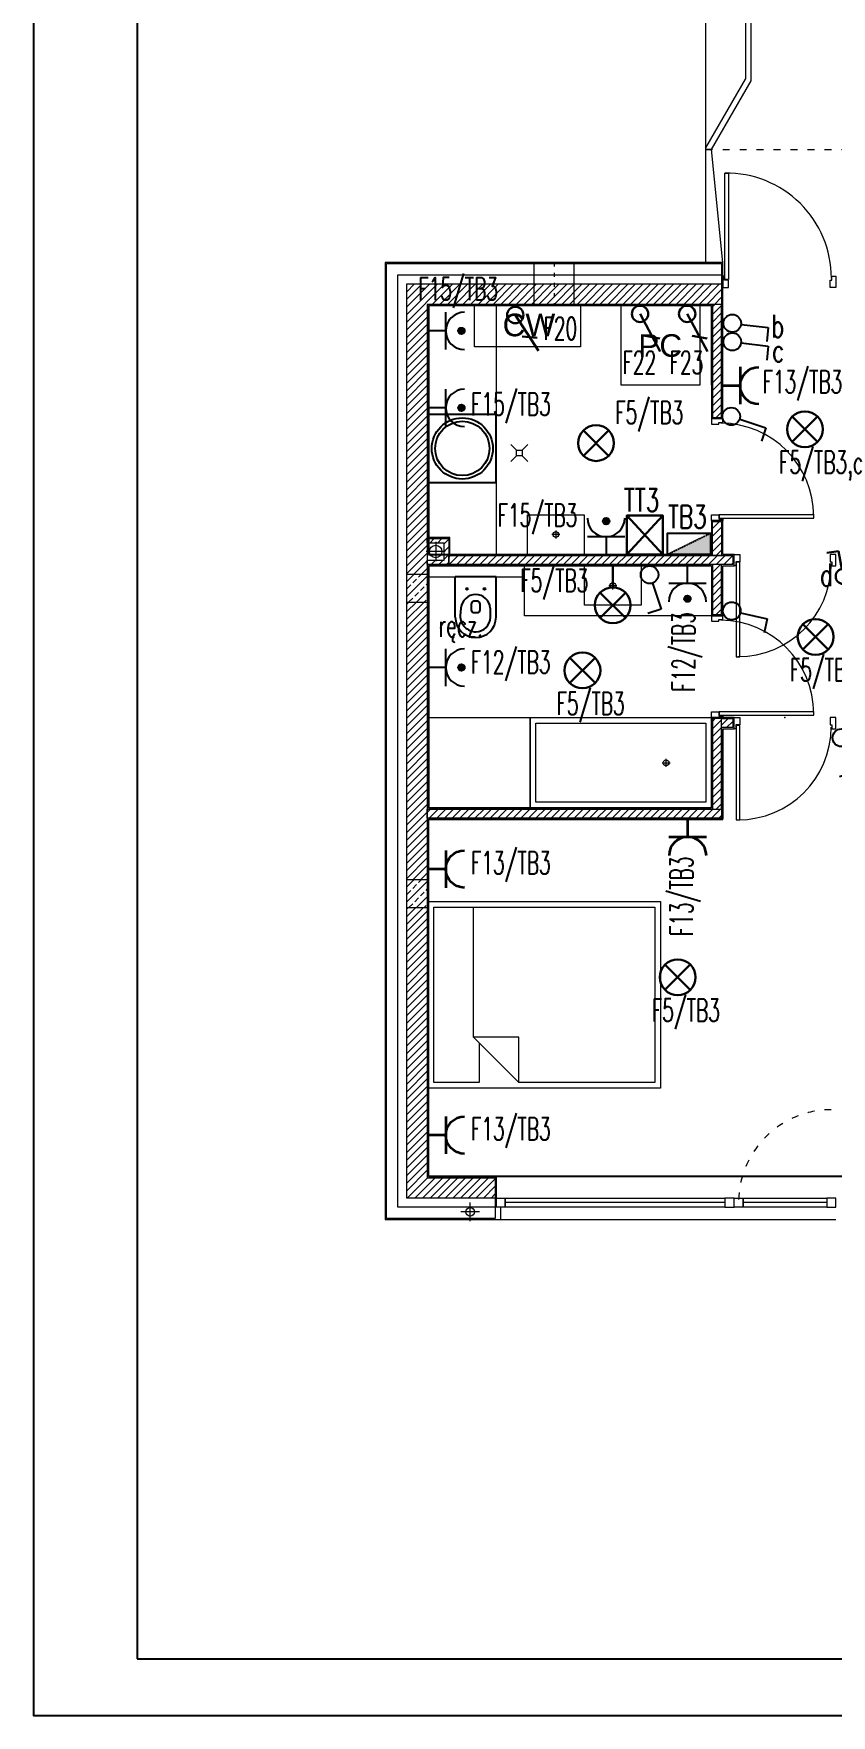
# Model space of a CAD drawing. Header units: millimetres. Extents: x 1780 to 154263, y -7240 to 17216.
# Drawn here: x 118655 to 119359, y 2437 to 3924 of the extents above; entities that cross this region are included whole.
import ezdxf

# ---------------------------------------------------------------- set-up
doc = ezdxf.new("R2010")
doc.units = ezdxf.units.MM
doc.linetypes.add('ACAD_ISO03W100', pattern=[30, 12, -18])
doc.linetypes.add('DASHED2', pattern=[0.375, 0.25, -0.125])
for name, color, linetype, lineweight in [('2d_SX_aranżacja drukowana', 200, 'Continuous', 5), ('2d_SX_aranżacja niedrukowana', 191, 'Continuous', 5), ('2d_SX_gruba przekroje', 90, 'Continuous', 20), ('2d_SX_instalacje', 200, 'Continuous', 9), ('2d_SX_instalacje - kanalizacja opadowa', 130, 'Continuous', 5), ('2d_SX_instalacje szkic - kanalizacja sanitarna', 44, 'Continuous', 5), ('2d_SX_instalacje szkic - wentylacja nawiew', 170, 'Continuous', 5), ('2d_SX_przebicia', 96, 'Continuous', 13), ('2d_SX_stolarka drzwiowa', 211, 'Continuous', 5), ('2d_SX_stolarka okienna', 5, 'Continuous', 5), ('2d_SX_stolarka okznaczenia', 251, 'Continuous', 5), ('2d_SX_szraf', 251, 'Continuous', 0), ('2d_SX_warstwy', 181, 'Continuous', 9), ('2d_SX_widok', 10, 'Continuous', 9), ('SX_PZT_utwardzona', 10, 'Continuous', 9)]:
    doc.layers.add(name, color=color, linetype=linetype, lineweight=lineweight)
doc.layers.add('2d_SX_powierzchnia', color=251, linetype='Continuous', plot=False)
doc.layers.add('2d_SX_rewizja 18 września', color=210, linetype='Continuous')
doc.layers.add('60 instalacje elektryka', color=10, linetype='Continuous')
doc.styles.add('OPIS', font='simplex.shx', dxfattribs={"width": 0.7, "height": 4})
doc.styles.add('ROMANS', font='romans.shx', dxfattribs={"height": 0.2})
doc.linetypes.add('ZIGZAG', pattern='A,0.00254,-5.08,[131,ltypeshp.shx,S=5.08,R=0,X=-5.08,Y=0],-10.16,[131,ltypeshp.shx,S=5.08,R=180,X=5.08,Y=0],-5.08', length=20.32254)

# ---------------------------------------------------------------- blocks, each defined once
blk = doc.blocks.new('PDKLD B1')
at = {"layer": '2d_SX_szraf'}
h = blk.add_hatch(dxfattribs=at)
h.set_pattern_fill('ANSI31', color=8, scale=1.5, angle=180, style=0)
h.set_pattern_definition([(225, (124921.9, -6450.6104), (3.367596, -3.367596), [])])
h.paths.add_polyline_path([(111628.7, -12612.3), (111620.7, -12612.3), (111620.7, -12712.3), (111628.7, -12712.3)])
h = blk.add_hatch(dxfattribs=at)
h.set_pattern_fill('ANSI31', color=8, scale=1.5, angle=180, style=0)
h.set_pattern_definition([(45, (4094.675, -11116.748), (-3.36759605, 3.36759605), [])])
h.paths.add_polyline_path([(111628.7, -12834.3), (111620.7, -12834.3), (111620.7, -12804.3), (111628.7, -12804.3)])
h = blk.add_hatch(dxfattribs=at)
h.set_pattern_fill('ANSI31', color=8, scale=1.5, angle=90, style=0)
h.set_pattern_definition([(45, (4094.675, -10895.748), (-3.36759605, 3.36759605), [])])
h.paths.add_polyline_path([(111387.7, -12842.3), (111387.7, -12834.3), (111638.7, -12834.3), (111638.7, -12842.3)])
h = blk.add_hatch(dxfattribs=at)
h.set_pattern_fill('ANSI31', color=8, scale=1.5, angle=180, style=0)
h.set_pattern_definition([(225, (124921.9, -6624.892), (3.367596, -3.367596), [])])
h.paths.add_polyline_path([(111628.7, -12842.3), (111620.7, -12842.3), (111620.7, -12886.5), (111628.7, -12886.5)])
h = blk.add_hatch(dxfattribs=at)
h.set_pattern_fill('ANSI31', color=8, scale=1.5, angle=180, style=0)
h.set_pattern_definition([(225, (124921.9, -6796.892), (3.367596, -3.367596), [])])
h.paths.add_polyline_path([(111628.7, -12978.5), (111620.7, -12978.5), (111620.7, -13058.5), (111628.7, -13058.5)])
h = blk.add_hatch(dxfattribs=at)
h.set_pattern_fill('ANSI31', color=8, scale=1.5, angle=90, style=0)
h.set_pattern_definition([(45, (4094.675, -11136.748), (-3.36759605, 3.36759605), [])])
h.paths.add_polyline_path([(111628.7, -12986.5), (111628.7, -12978.5), (111638.7, -12978.5), (111638.7, -12986.5)])
h = blk.add_hatch(dxfattribs=at)
h.set_pattern_fill('ANSI31', color=8, scale=1.5, angle=90, style=0)
h.set_pattern_definition([(45, (4094.675, -10886.748), (-3.36759605, 3.36759605), [])])
h.paths.add_polyline_path([(111368.7, -13066.5), (111368.7, -13058.5), (111628.7, -13058.5), (111628.7, -13066.5)])
at = {"color": 8, "ltscale": 5}
for p, q in [((111393.5, -12888.8), (111393.5, -12853.3)), ((111429.5, -12888.8), (111429.5, -12853.3)), ((111404.7, -12863.8), (111402.8, -12863.8)), ((111403.8, -12864.7), (111403.8, -12862.8)), ((111420.2, -12863.8), (111418.3, -12863.8)), ((111419.3, -12864.7), (111419.3, -12862.8)), ((111398.5, -12880.8), (111397.9, -12887.3)), ((111407.5, -12877.3), (111407.5, -12882.3)), ((111413, -12874.8), (111410, -12874.8)), ((111410, -12884.8), (111413, -12884.8)), ((111415.5, -12882.3), (111415.5, -12877.3)), ((111424.5, -12888.8), (111424.5, -12880.8))]:
    blk.add_line(p, q, dxfattribs=at)
at = {"color": 8}
blk.add_lwpolyline([(111429.7, -12769.7), (111429.7, -12709.7), (111369.7, -12709.7), (111369.7, -12769.7), (111429.7, -12769.7)], close=True, dxfattribs=at)
at = {"color": 8, "ltscale": 5}
blk.add_lwpolyline([(111429.5, -12853.3), (111393.5, -12853.3)], dxfattribs=at)
at = {"color": 8}
for radius in [27, 24]:
    blk.add_circle((111399.7, -12739.7), radius, dxfattribs=at)
at = {"color": 8, "ltscale": 5}
for centre in [(111403.8, -12863.8), (111419.3, -12863.8)]:
    blk.add_circle(centre, 0.75, dxfattribs=at)
for centre, radius, start, end in [((111411.5, -12881.8), 13, 4.5812, 175.4188), ((111411.5, -12888.8), 18, 180, 270), ((111411.9, -12887.8), 14, 178.2643, 269.1024), ((111410, -12877.3), 2.5, 90, 180), ((111410, -12882.3), 2.5, 180, 270), ((111411.5, -12888.8), 18, 270, 0), ((111411.5, -12888.8), 13, 270.9315, 0), ((111413, -12877.3), 2.5, 0, 90), ((111413, -12882.3), 2.5, 270, 0)]:
    blk.add_arc(centre, radius, start, end, dxfattribs=at)
at = {"layer": '2d_SX_aranżacja drukowana', "color": 8, "ltscale": 5}
for p, q in [((111410.4, -12613.3), (111504.1, -12613.3)), ((111410.4, -12649.8), (111410.4, -12613.3)), ((111509.7, -12613.3), (111429.7, -12613.3)), ((111504.1, -12613.3), (111504.1, -12649.8)), ((111609.7, -12613.3), (111539.7, -12613.3)), ((111539.7, -12613.3), (111539.7, -12683.3)), ((111619.7, -12613.3), (111549.7, -12613.3)), ((111609.7, -12683.3), (111609.7, -12613.3)), ((111619.7, -12683.3), (111619.7, -12613.3)), ((111504.1, -12649.8), (111410.4, -12649.8)), ((111539.7, -12683.3), (111609.7, -12683.3)), ((111454.7, -12843.3), (111369.7, -12843.3)), ((111369.7, -12843.3), (111369.7, -12853.3)), ((111454.7, -12853.3), (111454.7, -12843.3)), ((111454.7, -12887.5), (111454.7, -12843.3)), ((111619.7, -12843.3), (111619.7, -12887.5)), ((111369.7, -12853.3), (111454.7, -12853.3)), ((111619.7, -12887.5), (111454.7, -12887.5))]:
    blk.add_line(p, q, dxfattribs=at)
at = {"layer": '2d_SX_aranżacja drukowana', "color": 8}
for p, q in [((111369.7, -12977.5), (111459.7, -12977.5)), ((111369.7, -13057.5), (111369.7, -12977.5)), ((111459.7, -12977.5), (111459.7, -13057.5)), ((111459.7, -13057.5), (111369.7, -13057.5))]:
    blk.add_line(p, q, dxfattribs=at)
at = {"layer": '2d_SX_aranżacja drukowana', "color": 8, "ltscale": 5}
for points in [[(111457.3, -12833.3), (111457.3, -12798.3), (111507.3, -12798.3), (111507.3, -12833.3)], [(111557.7, -12843.3), (111557.7, -12878.3), (111507.7, -12878.3), (111507.7, -12843.3)]]:
    blk.add_lwpolyline(points, close=True, dxfattribs=at)
for points in [[(111482.3, -12812.3), (111482.3, -12819.3)], [(111485.8, -12815.8), (111478.8, -12815.8)], [(111532.7, -12864.3), (111532.7, -12857.3)], [(111529.2, -12860.8), (111536.2, -12860.8)]]:
    blk.add_lwpolyline(points, dxfattribs=at)
at = {"layer": '2d_SX_aranżacja drukowana', "color": 8}
for points in [[(111619.7, -12977.5), (111619.7, -13057.5), (111459.7, -13057.5), (111459.7, -12977.5)], [(111614.7, -12982.5), (111614.7, -13052.5), (111464.7, -13052.5), (111464.7, -12982.5)]]:
    blk.add_lwpolyline(points, close=True, dxfattribs=at)
for points in [[(111576.2, -13017.5), (111583.2, -13017.5)], [(111579.7, -13021), (111579.7, -13014)]]:
    blk.add_lwpolyline(points, dxfattribs=at)
at = {"layer": '2d_SX_aranżacja drukowana', "color": 8, "ltscale": 5}
for centre in [(111482.3, -12815.8), (111532.7, -12860.8)]:
    blk.add_circle(centre, 2.5, dxfattribs=at)
at = {"layer": '2d_SX_aranżacja drukowana', "color": 8}
blk.add_circle((111579.7, -13017.5), 2.5, dxfattribs=at)
at = {"layer": '2d_SX_aranżacja niedrukowana', "color": 8}
blk.add_line((111429.7, -12613.3), (111429.7, -12833.3), dxfattribs=at)
blk.add_lwpolyline([(111574.7, -13140.1), (111574.7, -13305.1), (111369.7, -13305.1), (111369.7, -13140.1)], close=True, dxfattribs=at)
for points in [[(111414.7, -13265.1), (111414.7, -13300.1), (111374.7, -13300.1), (111374.7, -13145.1), (111409.7, -13145.1)], [(111409.7, -13145.1), (111569.7, -13145.1), (111569.7, -13300.1), (111449.7, -13300.1)], [(111409.7, -13260.1), (111409.7, -13145.1)], [(111449.7, -13300.1), (111409.7, -13260.1)], [(111449.7, -13300.1), (111449.7, -13260.1), (111409.7, -13260.1)]]:
    blk.add_lwpolyline(points, dxfattribs=at)
at = {"layer": '2d_SX_gruba przekroje', "color": 8}
for p, q in [((111629.7, -12575.3), (111331.7, -12575.3)), ((111331.7, -12575.3), (111331.7, -13421.3)), ((111629.7, -12613.3), (111629.7, -12575.3)), ((111369.7, -12818.3), (111369.7, -12613.3)), ((111369.7, -12613.3), (111619.7, -12613.3)), ((111369.7, -12818.3), (111369.7, -12613.3)), ((111369.7, -12613.3), (111619.7, -12613.3)), ((111619.7, -12613.3), (111619.7, -12713.3)), ((111629.7, -12713.3), (111629.7, -12613.3)), ((111619.7, -12713.3), (111629.7, -12713.3)), ((111629.7, -12803.3), (111619.7, -12803.3)), ((111619.7, -12803.3), (111619.7, -12833.3)), ((111629.7, -12833.3), (111629.7, -12803.3)), ((111388.7, -12818.3), (111369.7, -12818.3)), ((111388.7, -12818.3), (111369.7, -12818.3)), ((111388.7, -12833.3), (111388.7, -12818.3)), ((111388.7, -12833.3), (111388.7, -12818.3)), ((111388.7, -12843.3), (111369.7, -12843.3)), ((111369.7, -12843.3), (111619.7, -12843.3)), ((111369.7, -13057.5), (111369.7, -12843.3)), ((111619.7, -12833.3), (111388.7, -12833.3)), ((111619.7, -12843.3), (111619.7, -12887.5)), ((111639.7, -12833.3), (111629.7, -12833.3)), ((111629.7, -12843.3), (111639.7, -12843.3)), ((111629.7, -12887.5), (111629.7, -12843.3)), ((111639.7, -12843.3), (111639.7, -12833.3)), ((111619.7, -12887.5), (111629.7, -12887.5)), ((111619.7, -13057.5), (111619.7, -12977.5)), ((111619.7, -12977.5), (111629.7, -12977.5)), ((111639.7, -12977.5), (111629.7, -12977.5)), ((111639.7, -12987.5), (111639.7, -12977.5)), ((111629.7, -12987.5), (111639.7, -12987.5)), ((111629.7, -12987.5), (111629.7, -13057.5)), ((111369.7, -13057.5), (111619.7, -13057.5)), ((111629.7, -13057.5), (111629.7, -13067.5)), ((111369.7, -13383.3), (111369.7, -13067.5)), ((111629.7, -13067.5), (111369.7, -13067.5)), ((111429.7, -13383.3), (111369.7, -13383.3)), ((111429.7, -13410.3), (111429.7, -13383.3)), ((111331.7, -13421.3), (111429.7, -13421.3)), ((111433.7, -13410.3), (111429.7, -13410.3)), ((111429.7, -13421.3), (111433.7, -13421.3)), ((111433.7, -13421.3), (111433.7, -13410.3))]:
    blk.add_line(p, q, dxfattribs=at)
at = {"layer": '2d_SX_instalacje', "color": 8}
for points in [[(111447.5, -12741.2), (111442.5, -12736.2)], [(111452.5, -12741.2), (111457.5, -12736.2)], [(111447.5, -12746.2), (111442.5, -12751.2)], [(111452.5, -12746.2), (111457.5, -12751.2)]]:
    blk.add_lwpolyline(points, dxfattribs=at)
blk.add_lwpolyline([(111447.5, -12746.2), (111447.5, -12741.2), (111452.5, -12741.2), (111452.5, -12746.2)], close=True, dxfattribs=at)
at = {"layer": '2d_SX_instalacje - kanalizacja opadowa', "color": 8}
for points in [[(111406.7, -13422.7), (111406.7, -13406.3)], [(111406.7, -13422.7), (111406.7, -13406.3)], [(111414.8, -13414.5), (111398.5, -13414.5)], [(111414.8, -13414.5), (111398.5, -13414.5)]]:
    blk.add_lwpolyline(points, dxfattribs=at)
blk.add_circle((111406.7, -13414.5), 3.75, dxfattribs=at)
blk.add_circle((111406.7, -13414.5), 3.75, dxfattribs=at)
at = {"layer": '2d_SX_instalacje szkic - kanalizacja sanitarna', "color": 8}
for points in [[(111376.2, -12822.3), (111376.2, -12839.3)], [(111384.7, -12830.8), (111367.7, -12830.8)]]:
    blk.add_lwpolyline(points, dxfattribs=at)
blk.add_circle((111376.2, -12830.8), 5.5, dxfattribs=at)
at = {"layer": '2d_SX_instalacje szkic - wentylacja nawiew', "color": 8, "linetype": 'ACAD_ISO03W100', "ltscale": 0.3}
blk.add_line((111480.7, -12575.3), (111480.7, -12613.3), dxfattribs=at)
at = {"layer": '2d_SX_powierzchnia', "color": 8}
for p, q in [((111619.7, -12613.3), (111369.7, -12613.3)), ((111369.7, -12613.3), (111369.7, -12833.3)), ((111369.7, -12833.3), (111619.7, -12833.3)), ((111619.7, -12843.3), (111369.7, -12843.3)), ((111369.7, -12843.3), (111369.7, -13057.5)), ((111629.7, -13067.5), (111629.7, -12987.5)), ((111369.7, -13057.5), (111619.7, -13057.5)), ((111369.7, -13383.3), (111369.7, -13067.5)), ((111369.7, -13067.5), (111629.7, -13067.5)), ((111789.7, -13383.3), (111369.7, -13383.3))]:
    blk.add_line(p, q, dxfattribs=at)
at = {"layer": '2d_SX_przebicia', "color": 8}
for p, q in [((111463.2, -12613.3), (111463.2, -12575.3)), ((111463.2, -12575.3), (111498.2, -12575.3)), ((111498.2, -12575.3), (111498.2, -12613.3)), ((111498.2, -12613.3), (111463.2, -12613.3)), ((111383.7, -12823.3), (111368.7, -12823.3)), ((111368.7, -12823.3), (111368.7, -12838.3)), ((111383.7, -12838.3), (111383.7, -12823.3)), ((111368.7, -12838.3), (111383.7, -12838.3))]:
    blk.add_line(p, q, dxfattribs=at)
at = {"layer": '2d_SX_stolarka drzwiowa', "color": 8}
for points in [[(111631.7, -12590.3), (111631.7, -12496.2), (111634.7, -12496.2), (111634.7, -12590.3)], [(111626.7, -12801.3), (111710.2, -12801.3), (111710.2, -12798.3), (111626.7, -12798.3)], [(111641.7, -12840.3), (111641.7, -12923.8), (111644.7, -12923.8), (111644.7, -12840.3)], [(111626.7, -12975.5), (111710.2, -12975.5), (111710.2, -12972.5), (111626.7, -12972.5)], [(111641.7, -12984.5), (111641.7, -13068), (111644.7, -13068), (111644.7, -12984.5)]]:
    blk.add_lwpolyline(points, close=True, dxfattribs=at)
for points in [[(111634.7, -12590.8), (111631.2, -12590.8), (111631.2, -12587.3), (111629.7, -12587.3), (111629.7, -12597.3), (111634.7, -12597.3), (111634.7, -12590.8)], [(111726.2, -12587.3), (111729.7, -12587.3), (111729.7, -12597.3), (111724.7, -12597.3), (111724.7, -12590.8), (111726.2, -12590.8), (111726.2, -12587.3)], [(111629.7, -12716.8), (111629.7, -12713.3), (111619.7, -12713.3), (111619.7, -12718.3), (111626.2, -12718.3), (111626.2, -12716.8), (111629.7, -12716.8)], [(111626.2, -12798.3), (111626.2, -12801.8), (111629.7, -12801.8), (111629.7, -12803.3), (111619.7, -12803.3), (111619.7, -12798.3), (111626.2, -12798.3)], [(111644.7, -12839.8), (111641.2, -12839.8), (111641.2, -12843.3), (111639.7, -12843.3), (111639.7, -12833.3), (111644.7, -12833.3), (111644.7, -12839.8)], [(111726.2, -12843.3), (111729.7, -12843.3), (111729.7, -12833.3), (111724.7, -12833.3), (111724.7, -12839.8), (111726.2, -12839.8), (111726.2, -12843.3)], [(111629.7, -12891), (111629.7, -12887.5), (111619.7, -12887.5), (111619.7, -12892.5), (111626.2, -12892.5), (111626.2, -12891), (111629.7, -12891)], [(111626.2, -12972.5), (111626.2, -12976), (111629.7, -12976), (111629.7, -12977.5), (111619.7, -12977.5), (111619.7, -12972.5), (111626.2, -12972.5)], [(111644.7, -12984), (111641.2, -12984), (111641.2, -12987.5), (111639.7, -12987.5), (111639.7, -12977.5), (111644.7, -12977.5), (111644.7, -12984)], [(111726.2, -12987.5), (111729.7, -12987.5), (111729.7, -12977.5), (111724.7, -12977.5), (111724.7, -12984), (111726.2, -12984), (111726.2, -12987.5)]]:
    blk.add_lwpolyline(points, dxfattribs=at)
at = {"layer": '2d_SX_stolarka okienna', "color": 8}
for points in [[(111429.7, -13402.3), (111437.7, -13402.3), (111437.7, -13410.3), (111429.7, -13410.3), (111429.7, -13402.3)], [(111631.7, -13402.3), (111631.7, -13410.3), (111437.7, -13410.3), (111437.7, -13402.3)], [(111639.7, -13402.3), (111631.7, -13402.3), (111631.7, -13410.3), (111639.7, -13410.3), (111639.7, -13402.3)], [(111639.7, -13402.3), (111647.7, -13402.3), (111647.7, -13410.3), (111639.7, -13410.3), (111639.7, -13402.3)], [(111721.7, -13402.3), (111721.7, -13410.3), (111647.7, -13410.3), (111647.7, -13402.3)], [(111729.7, -13402.3), (111721.7, -13402.3), (111721.7, -13410.3), (111729.7, -13410.3), (111729.7, -13402.3)]]:
    blk.add_lwpolyline(points, close=True, dxfattribs=at)
for points in [[(111631.7, -13406.3), (111437.7, -13406.3)], [(111721.7, -13406.3), (111647.7, -13406.3)]]:
    blk.add_lwpolyline(points, dxfattribs=at)
at = {"layer": '2d_SX_stolarka okienna', "color": 8, "linetype": 'ACAD_ISO03W100', "ltscale": 0.5}
blk.add_arc((111725.8, -13406.3), 82.1, 90.1168, 179.9514, dxfattribs=at)
at = {"layer": '2d_SX_stolarka okznaczenia', "color": 8}
for centre, radius, start, end in [((111632.8, -12589.1), 92.9, 0.0596, 90.7068), ((111627.7, -12799.7), 82.4, 359.9492, 89.7025), ((111643.2, -12841.3), 82.4, 269.9492, 359.7025), ((111627.7, -12974), 82.4, 359.9492, 89.7025), ((111643.2, -12985.6), 82.4, 269.9492, 359.7025)]:
    blk.add_arc(centre, radius, start, end, dxfattribs=at)
blk.add_point((111684.7, -12977.5), dxfattribs=at)
at = {"layer": '2d_SX_szraf', "color": 8, "linetype": 'ZIGZAG'}
for p, q in [((111342.7, -13410.3), (111342.7, -12586.3)), ((111342.7, -12586.3), (111628.7, -12586.3)), ((111350.7, -13410.3), (111342.7, -13410.3)), ((111428.7, -13410.3), (111350.7, -13410.3))]:
    blk.add_line(p, q, dxfattribs=at)
at = {"layer": '2d_SX_szraf', "color": 8, "linetype": 'Continuous'}
for p, q in [((111350.7, -12594.3), (111350.7, -12594.3)), ((111350.7, -12601.1), (111357.5, -12594.3)), ((111350.7, -12607.8), (111364.2, -12594.3)), ((111350.7, -12614.5), (111370.9, -12594.3)), ((111350.7, -12621.3), (111377.7, -12594.3)), ((111350.7, -12628), (111384.4, -12594.3)), ((111373.2, -12612.3), (111391.2, -12594.3)), ((111379.9, -12612.3), (111397.9, -12594.3)), ((111386.6, -12612.3), (111404.6, -12594.3)), ((111393.4, -12612.3), (111411.4, -12594.3)), ((111400.1, -12612.3), (111418.1, -12594.3)), ((111406.8, -12612.3), (111424.8, -12594.3)), ((111413.6, -12612.3), (111431.6, -12594.3)), ((111420.3, -12612.3), (111438.3, -12594.3)), ((111427, -12612.3), (111445, -12594.3)), ((111433.8, -12612.3), (111451.8, -12594.3)), ((111440.5, -12612.3), (111458.5, -12594.3)), ((111447.2, -12612.3), (111465.2, -12594.3)), ((111454, -12612.3), (111472, -12594.3)), ((111460.7, -12612.3), (111478.7, -12594.3)), ((111467.4, -12612.3), (111485.4, -12594.3)), ((111474.2, -12612.3), (111492.2, -12594.3)), ((111480.9, -12612.3), (111498.9, -12594.3)), ((111487.7, -12612.3), (111505.7, -12594.3)), ((111494.4, -12612.3), (111512.4, -12594.3)), ((111501.1, -12612.3), (111519.1, -12594.3)), ((111507.9, -12612.3), (111525.9, -12594.3)), ((111514.6, -12612.3), (111532.6, -12594.3)), ((111521.3, -12612.3), (111539.3, -12594.3)), ((111528.1, -12612.3), (111546.1, -12594.3)), ((111534.8, -12612.3), (111552.8, -12594.3)), ((111541.5, -12612.3), (111559.5, -12594.3)), ((111548.3, -12612.3), (111566.3, -12594.3)), ((111555, -12612.3), (111573, -12594.3)), ((111561.7, -12612.3), (111579.7, -12594.3)), ((111568.5, -12612.3), (111586.5, -12594.3)), ((111575.2, -12612.3), (111593.2, -12594.3)), ((111581.9, -12612.3), (111599.9, -12594.3)), ((111588.7, -12612.3), (111606.7, -12594.3)), ((111595.4, -12612.3), (111613.4, -12594.3)), ((111602.1, -12612.3), (111620.1, -12594.3)), ((111608.9, -12612.3), (111626.9, -12594.3)), ((111615.6, -12612.3), (111628.7, -12599.2)), ((111622.4, -12612.3), (111628.7, -12605.9)), ((111350.7, -12634.7), (111368.7, -12616.7)), ((111350.7, -12641.5), (111368.7, -12623.5)), ((111350.7, -12648.2), (111368.7, -12630.2)), ((111350.7, -12654.9), (111368.7, -12636.9)), ((111350.7, -12661.7), (111368.7, -12643.7)), ((111350.7, -12668.4), (111368.7, -12650.4)), ((111350.7, -12675.1), (111368.7, -12657.1)), ((111350.7, -12681.9), (111368.7, -12663.9)), ((111350.7, -12688.6), (111368.7, -12670.6)), ((111350.7, -12695.4), (111368.7, -12677.4)), ((111350.7, -12702.1), (111368.7, -12684.1)), ((111350.7, -12708.8), (111368.7, -12690.8)), ((111350.7, -12715.6), (111368.7, -12697.6)), ((111350.7, -12722.3), (111368.7, -12704.3)), ((111350.7, -12729), (111368.7, -12711)), ((111350.7, -12735.8), (111368.7, -12717.8)), ((111350.7, -12742.5), (111368.7, -12724.5)), ((111350.7, -12749.2), (111368.7, -12731.2)), ((111350.7, -12756), (111368.7, -12738)), ((111350.7, -12762.7), (111368.7, -12744.7)), ((111350.7, -12769.4), (111368.7, -12751.4)), ((111350.7, -12776.2), (111368.7, -12758.2)), ((111350.7, -12782.9), (111368.7, -12764.9)), ((111350.7, -12789.6), (111368.7, -12771.6)), ((111350.7, -12796.4), (111368.7, -12778.4)), ((111350.7, -12803.1), (111368.7, -12785.1)), ((111350.7, -12809.9), (111368.7, -12791.9)), ((111350.7, -12816.6), (111368.7, -12798.6)), ((111350.7, -12823.3), (111368.7, -12805.3)), ((111350.7, -12830.1), (111368.7, -12812.1)), ((111350.7, -12836.8), (111368.7, -12818.8)), ((111350.7, -12843.5), (111368.7, -12825.5)), ((111370.9, -12823.3), (111374.9, -12819.3)), ((111377.7, -12823.3), (111381.7, -12819.3)), ((111383.7, -12824), (111387.7, -12820)), ((111383.7, -12830.7), (111387.7, -12826.7)), ((111350.7, -12850.3), (111368.7, -12832.3)), ((111356.9, -12850.8), (111368.7, -12839)), ((111368.7, -12839), (111369.4, -12838.3)), ((111372.1, -12842.3), (111376.1, -12838.3)), ((111378.9, -12842.3), (111382.9, -12838.3)), ((111383.7, -12837.5), (111387.7, -12833.5)), ((111385.6, -12842.3), (111387.7, -12840.2)), ((111350.7, -12857.2), (111357.1, -12850.8)), ((111350.7, -12870.6), (111368.7, -12852.6)), ((111356, -12858.6), (111359.3, -12855.2)), ((111361, -12853.5), (111363.8, -12850.8)), ((111363.6, -12850.8), (111368.7, -12845.7)), ((111367.8, -12860.3), (111368.7, -12859.4)), ((111350.9, -12863.6), (111354.3, -12860.3)), ((111352.6, -12875.4), (111356, -12872.1)), ((111357.7, -12870.4), (111361, -12867)), ((111359, -12875.8), (111368.7, -12866.1)), ((111362.7, -12865.3), (111366.1, -12862)), ((111365.8, -12875.8), (111367.8, -12873.7)), ((111350.7, -12877.2), (111352.1, -12875.8)), ((111350.7, -12883.9), (111358.9, -12875.8)), ((111350.7, -12890.7), (111365.6, -12875.8)), ((111350.7, -12897.4), (111368.7, -12879.4)), ((111350.7, -12904.1), (111368.7, -12886.1)), ((111350.7, -12910.9), (111368.7, -12892.9)), ((111350.7, -12917.6), (111368.7, -12899.6)), ((111350.7, -12924.3), (111368.7, -12906.3)), ((111350.7, -12931.1), (111368.7, -12913.1)), ((111350.7, -12937.8), (111368.7, -12919.8)), ((111350.7, -12944.6), (111368.7, -12926.6)), ((111350.7, -12951.3), (111368.7, -12933.3)), ((111350.7, -12958), (111368.7, -12940)), ((111350.7, -12964.8), (111368.7, -12946.8)), ((111350.7, -12971.5), (111368.7, -12953.5)), ((111350.7, -12978.2), (111368.7, -12960.2)), ((111350.7, -12985), (111368.7, -12967)), ((111350.7, -12991.7), (111368.7, -12973.7)), ((111350.7, -12998.4), (111368.7, -12980.4)), ((111350.7, -13005.2), (111368.7, -12987.2)), ((111350.7, -13011.9), (111368.7, -12993.9)), ((111350.7, -13018.6), (111368.7, -13000.6)), ((111350.7, -13025.4), (111368.7, -13007.4)), ((111350.7, -13032.1), (111368.7, -13014.1)), ((111350.7, -13038.8), (111368.7, -13020.8)), ((111350.7, -13045.6), (111368.7, -13027.6)), ((111350.7, -13052.3), (111368.7, -13034.3)), ((111350.7, -13059.1), (111368.7, -13041.1)), ((111350.7, -13065.8), (111368.7, -13047.8)), ((111350.7, -13072.5), (111368.7, -13054.5)), ((111350.7, -13079.3), (111368.7, -13061.3)), ((111350.7, -13086), (111368.7, -13068)), ((111350.7, -13092.7), (111368.7, -13074.7)), ((111350.7, -13099.5), (111368.7, -13081.5)), ((111350.7, -13106.2), (111368.7, -13088.2)), ((111350.7, -13112.9), (111368.7, -13094.9)), ((111350.7, -13119.7), (111368.7, -13101.7)), ((111356.3, -13120.8), (111368.7, -13108.4)), ((111350.7, -13127.2), (111357.1, -13120.8)), ((111350.7, -13140.6), (111368.7, -13122.6)), ((111356, -13128.6), (111359.3, -13125.2)), ((111361, -13123.5), (111363.8, -13120.8)), ((111363.1, -13120.8), (111368.7, -13115.1)), ((111350.9, -13133.6), (111354.3, -13130.3)), ((111357.7, -13140.4), (111361, -13137)), ((111359, -13145.8), (111368.7, -13136.1)), ((111362.7, -13135.3), (111366.1, -13132)), ((111367.8, -13130.3), (111368.7, -13129.4)), ((111350.7, -13146.6), (111351.5, -13145.8)), ((111350.7, -13153.3), (111358.3, -13145.8)), ((111350.7, -13160.1), (111365, -13145.8)), ((111350.7, -13166.8), (111368.7, -13148.8)), ((111350.7, -13173.6), (111368.7, -13155.6)), ((111352.6, -13145.4), (111356, -13142.1)), ((111365.8, -13145.8), (111367.8, -13143.7)), ((111350.7, -13180.3), (111368.7, -13162.3)), ((111350.7, -13187), (111368.7, -13169)), ((111350.7, -13193.8), (111368.7, -13175.8)), ((111350.7, -13200.5), (111368.7, -13182.5)), ((111350.7, -13207.2), (111368.7, -13189.2)), ((111350.7, -13214), (111368.7, -13196)), ((111350.7, -13220.7), (111368.7, -13202.7)), ((111350.7, -13227.4), (111368.7, -13209.4)), ((111350.7, -13234.2), (111368.7, -13216.2)), ((111350.7, -13240.9), (111368.7, -13222.9)), ((111350.7, -13247.6), (111368.7, -13229.6)), ((111350.7, -13254.4), (111368.7, -13236.4)), ((111350.7, -13261.1), (111368.7, -13243.1)), ((111350.7, -13267.8), (111368.7, -13249.8)), ((111350.7, -13274.6), (111368.7, -13256.6)), ((111350.7, -13281.3), (111368.7, -13263.3)), ((111350.7, -13288), (111368.7, -13270)), ((111350.7, -13294.8), (111368.7, -13276.8)), ((111350.7, -13301.5), (111368.7, -13283.5)), ((111350.7, -13308.3), (111368.7, -13290.3)), ((111350.7, -13315), (111368.7, -13297)), ((111350.7, -13321.7), (111368.7, -13303.7)), ((111350.7, -13328.5), (111368.7, -13310.5)), ((111350.7, -13335.2), (111368.7, -13317.2)), ((111350.7, -13341.9), (111368.7, -13323.9)), ((111350.7, -13348.7), (111368.7, -13330.7)), ((111350.7, -13355.4), (111368.7, -13337.4)), ((111350.7, -13362.1), (111368.7, -13344.1)), ((111350.7, -13368.9), (111368.7, -13350.9)), ((111350.7, -13375.6), (111368.7, -13357.6)), ((111350.7, -13382.3), (111368.7, -13364.3)), ((111350.7, -13389.1), (111368.7, -13371.1)), ((111350.7, -13395.8), (111368.7, -13377.8)), ((111351, -13402.3), (111369, -13384.3)), ((111357.7, -13402.3), (111375.7, -13384.3)), ((111364.4, -13402.3), (111382.4, -13384.3)), ((111371.2, -13402.3), (111389.2, -13384.3)), ((111377.9, -13402.3), (111395.9, -13384.3)), ((111384.6, -13402.3), (111402.6, -13384.3)), ((111391.4, -13402.3), (111409.4, -13384.3)), ((111398.1, -13402.3), (111416.1, -13384.3)), ((111404.8, -13402.3), (111422.8, -13384.3)), ((111411.6, -13402.3), (111428.7, -13385.2)), ((111418.3, -13402.3), (111428.7, -13391.9)), ((111425.1, -13402.3), (111428.7, -13398.6))]:
    blk.add_line(p, q, dxfattribs=at)
at = {"layer": '2d_SX_warstwy', "color": 8}
for p, q in [((111332.7, -13420.3), (111332.7, -12576.3)), ((111332.7, -12576.3), (111628.7, -12576.3)), ((111628.7, -12576.3), (111628.7, -12594.3)), ((111350.7, -13402.3), (111350.7, -12594.3)), ((111350.7, -12594.3), (111628.7, -12594.3)), ((111628.7, -12594.3), (111628.7, -12612.3)), ((111628.7, -12612.3), (111368.7, -12612.3)), ((111368.7, -12612.3), (111368.7, -13384.3)), ((111368.7, -12823.3), (111368.7, -12819.3)), ((111368.7, -12819.3), (111387.7, -12819.3)), ((111383.7, -12823.3), (111368.7, -12823.3)), ((111383.7, -12838.3), (111383.7, -12823.3)), ((111387.7, -12819.3), (111387.7, -12842.3)), ((111368.7, -12842.3), (111368.7, -12838.3)), ((111368.7, -12838.3), (111383.7, -12838.3)), ((111383.7, -12842.3), (111368.7, -12842.3)), ((111387.7, -12842.3), (111383.7, -12842.3)), ((111350.7, -12850.8), (111368.7, -12850.8)), ((111350.7, -12875.8), (111350.7, -12850.8)), ((111368.7, -12850.8), (111368.7, -12875.8)), ((111368.7, -12875.8), (111350.7, -12875.8)), ((111350.7, -13120.8), (111368.7, -13120.8)), ((111350.7, -13145.8), (111350.7, -13120.8)), ((111368.7, -13120.8), (111368.7, -13145.8)), ((111368.7, -13145.8), (111350.7, -13145.8)), ((111368.7, -13384.3), (111428.7, -13384.3)), ((111428.7, -13384.3), (111428.7, -13402.3)), ((111428.7, -13402.3), (111350.7, -13402.3)), ((111428.7, -13402.3), (111428.7, -13420.3)), ((111350.7, -13420.3), (111332.7, -13420.3)), ((111428.7, -13420.3), (111350.7, -13420.3))]:
    blk.add_line(p, q, dxfattribs=at)
for points in [[(111628.7, -12612.3), (111620.7, -12612.3), (111620.7, -12712.3), (111628.7, -12712.3)], [(111628.7, -12834.3), (111620.7, -12834.3), (111620.7, -12804.3), (111628.7, -12804.3)], [(111387.7, -12842.3), (111387.7, -12834.3), (111638.7, -12834.3), (111638.7, -12842.3)], [(111628.7, -12842.3), (111620.7, -12842.3), (111620.7, -12886.5), (111628.7, -12886.5)], [(111628.7, -12978.5), (111620.7, -12978.5), (111620.7, -13058.5), (111628.7, -13058.5)], [(111628.7, -12986.5), (111628.7, -12978.5), (111638.7, -12978.5), (111638.7, -12986.5)], [(111368.7, -13066.5), (111368.7, -13058.5), (111628.7, -13058.5), (111628.7, -13066.5)]]:
    blk.add_lwpolyline(points, close=True, dxfattribs=at)
at = {"layer": '2d_SX_widok', "color": 8, "linetype": 'ACAD_ISO03W100', "ltscale": 0.5}
for p, q in [((111614.7, -12575.3), (111614.7, -12475.3)), ((111614.7, -12475.3), (111829.7, -12475.3))]:
    blk.add_line(p, q, dxfattribs=at)
at = {"layer": '2d_SX_widok', "color": 8, "ltscale": 0.5}
for p, q in [((111729.7, -13383.3), (111429.7, -13383.3)), ((111429.7, -13383.3), (111429.7, -13410.3)), ((111429.7, -13421.3), (111729.7, -13421.3))]:
    blk.add_line(p, q, dxfattribs=at)
blk.add_lwpolyline([(111614.7, -12575.3), (111614.7, -11256.2)], dxfattribs=at)
at = {"layer": '2d_SX_widok', "color": 8}
blk.add_lwpolyline([(111629.7, -12575.3), (111619.7, -12475.3), (111614.7, -12475.3)], dxfattribs=at)
at = {"layer": 'SX_PZT_utwardzona', "color": 8}
for points in [[(111649.7, -11477.3), (111649.7, -12413.3)], [(111654.7, -12414.6), (111654.7, -11479.4)], [(111614.7, -12575.3), (111614.7, -12492.3), (111614.7, -12473.9), (111649.7, -12413.3)], [(111619.7, -12475.3), (111619.7, -12475.3), (111654.7, -12414.6)]]:
    blk.add_lwpolyline(points, dxfattribs=at)
at = {"layer": '60 instalacje elektryka', "char_height": 20, "width": 46.548, "attachment_point": 1, "rotation": 360, "style": 'ROMANS'}
for s, insert in [('{\\fArial|b0|i0|c238|p34;\\C8;CW}', (111435.3, -12620.5)), ('{\\fArial|b0|i0|c238|p34;\\C8;PC}', (111555.1, -12638.7))]:
    blk.add_mtext(s, dxfattribs=dict(at, insert=insert))
blk = doc.blocks.new('lampa1')
at = {"layer": '60 instalacje elektryka', "lineweight": 30}
for p, q in [((2045.4, 2946.7), (2067.7, 2924.4)), ((2067.7, 2946.7), (2045.4, 2924.4))]:
    blk.add_line(p, q, dxfattribs=at)
blk.add_circle((2056.6, 2935.6), 15.8, dxfattribs=at)
blk = doc.blocks.new('kinkiet')
at = {"layer": '60 instalacje elektryka', "lineweight": 30}
for p, q in [((-249830.1, -8956.2), (-249807.8, -8978.5)), ((-249830.1, -8978.5), (-249807.8, -8956.2)), ((-249834.8, -8967.4), (-249854, -8967.4))]:
    blk.add_line(p, q, dxfattribs=at)
blk.add_circle((-249819, -8967.4), 15.8, dxfattribs=at)
blk = doc.blocks.new('jednobiegunowy')
at = {"layer": '60 instalacje elektryka'}
for p, q in [((2190.56, 2793.4), (2200.02, 2802.78)), ((2200.02, 2802.78), (2204.88, 2797.97))]:
    blk.add_line(p, q, dxfattribs=at)
blk.add_circle((2187.5, 2790.37), 4.3, dxfattribs=at)
blk = doc.blocks.new('wyl jednbieg')
at = {"layer": '60 instalacje elektryka', "lineweight": 30}
for p, q in [((2059.8, 3882.8), (2066.3, 3897.4)), ((2066.3, 3897.4), (2075.7, 3893.3))]:
    blk.add_line(p, q, dxfattribs=at)
blk.add_circle((2057.2, 3876.9), 6.45, dxfattribs=at)
blk = doc.blocks.new('schodowy')
blk.add_blockref('wyl jednbieg', (82.3, 4.2))
at = {"rotation": 180}
blk.add_blockref('wyl jednbieg', (4196.7, 7758), dxfattribs=at)
blk = doc.blocks.new('gniazdo IP44')
at = {"layer": '60 instalacje elektryka'}
h = blk.add_hatch(color=256, dxfattribs=at)
h.dxf.hatch_style = 1
edge = h.paths.add_edge_path()
edge.add_arc((1758.9, 20893.4), 2.87, 0, 360)
at = {"layer": '60 instalacje elektryka', "lineweight": 25}
for p, q in [((1775.4, 20879.6), (1742.4, 20879.6)), ((1758.9, 20879.6), (1758.9, 20864.2))]:
    blk.add_line(p, q, dxfattribs=at)
at = {"layer": '60 instalacje elektryka'}
blk.add_circle((1758.9, 20893.4), 2.87, dxfattribs=at)
at = {"layer": '60 instalacje elektryka', "lineweight": 25}
blk.add_arc((1758.9, 20896.1), 16.5, 180, 0, dxfattribs=at)
blk = doc.blocks.new('gniazdo')
at = {"layer": '60 instalacje elektryka', "lineweight": 35}
for p, q in [((1911.13, 1039.39), (1911.13, 1043.76)), ((1911.13, 1041.58), (1909.09, 1041.58))]:
    blk.add_line(p, q, dxfattribs=at)
blk.add_arc((1913.32, 1041.58), 2.18, 90, 270, dxfattribs=at)
blk = doc.blocks.new('TB1')
at = {"linetype": 'DASHED2'}
blk.add_hatch(color=1, dxfattribs=at).paths.add_polyline_path([(2274.4, 2644.8), (2237.7, 2626.7), (2237.7, 2644.8)])
at = {"color": 1, "linetype": 'DASHED2'}
for p, q in [((2237.7, 2626.7), (2237.7, 2644.8)), ((2237.7, 2644.8), (2274.4, 2644.8)), ((2274.4, 2644.8), (2237.7, 2626.7))]:
    blk.add_line(p, q, dxfattribs=at)
at = {"color": 1}
blk.add_lwpolyline([(2237.7, 2644.8), (2274.4, 2644.8), (2274.4, 2626.7), (2237.7, 2626.7)], close=True, dxfattribs=at)

msp = doc.modelspace()

# ---------------------------------------------------------------- hatches: boundary and pattern name
at = {"layer": '60 instalacje elektryka', "linetype": 'ByBlock'}
h = msp.add_hatch(color=256, dxfattribs=at)
h.dxf.hatch_style = 1
edge = h.paths.add_edge_path()
edge.add_arc((119080.1, 3675.3), 7.23, 176.1916, 176.1916)
h = msp.add_hatch(color=256, dxfattribs=at)
h.dxf.hatch_style = 1
edge = h.paths.add_edge_path()
edge.add_arc((119190.3, 3676.3), 7.23, 171.5481, 171.5481)
h = msp.add_hatch(color=256, dxfattribs=at)
h.dxf.hatch_style = 1
edge = h.paths.add_edge_path()
edge.add_arc((119231.9, 3676.3), 7.23, 171.5481, 171.5481)

# ---------------------------------------------------------------- linework, layer by layer
at = {"layer": '60 instalacje elektryka', "linetype": 'ByBlock', "lineweight": 30}
for p, q in [((119100.6, 3643.5), (119080.1, 3675.3)), ((119208.2, 3642.9), (119190.3, 3676.3)), ((119249.8, 3642.9), (119231.9, 3676.3)), ((119099.4, 3655.1), (119086.1, 3656.4)), ((119207.9, 3654.6), (119194.7, 3657)), ((119249.5, 3654.6), (119236.3, 3657))]:
    msp.add_line(p, q, dxfattribs=at)
at = {"layer": '60 instalacje elektryka'}
for points in [[(122859.3, 5410.6), (118654.7, 5410.6), (118654.7, 2437.4), (122859.3, 2437.4)], [(118746.2, 2487.4), (122808.1, 2487.4), (122808.1, 5360.6), (118746.2, 5360.6)]]:
    msp.add_lwpolyline(points, close=True, dxfattribs=at)
at = {"layer": '60 instalacje elektryka', "lineweight": 30}
msp.add_lwpolyline([(119178.5, 3463.7), (119178.5, 3498), (119210.5, 3498), (119210.5, 3463.7)], close=True, dxfattribs=at)
msp.add_lwpolyline([(119210.5, 3463.7), (119178.5, 3498), (119178.5, 3463.7), (119210.5, 3498)], dxfattribs=at)
at = {"layer": '60 instalacje elektryka', "linetype": 'ByBlock', "lineweight": 30}
for centre in [(119080.1, 3675.3), (119190.3, 3676.3), (119231.9, 3676.3)]:
    msp.add_circle(centre, 7.23, dxfattribs=at)

# ---------------------------------------------------------------- block references
at = {"xscale": 1.037316055007232, "yscale": 1.037316055007232, "zscale": 1.037316055007232, "rotation": 179.9999999999998}
msp.add_blockref('TB1', (121573.8, 6207.2), dxfattribs=at)
at = {"layer": '2d_SX_rewizja 18 września'}
msp.add_blockref('PDKLD B1', (7633.6, 16297), dxfattribs=at)
at = {"layer": '60 instalacje elektryka'}
for name, p, xscale, yscale, zscale, rotation in [('jednobiegunowy', (112825.2, 3630), 1.818212235840003, 1.818212235840003, 1.818212235840003, 308.4316210044145), ('jednobiegunowy', (112825.2, 3613.7), 1.818212235840003, 1.818212235840003, 1.818212235840003, 308.4316210044145), ('gniazdo', (104837.8, 11483.2), -7.556206694400001, 7.556206694400001, 7.556206694400001, 180), ('jednobiegunowy', (112946.7, 4836.4), 1.818212235840003, 1.818212235840003, 1.818212235840003, 296.9078993004624), ('lampa1', (116397.1, 5633.1), 1.0011, 1.0011, 1.0011, 270.0000000000001), ('lampa1', (116212.6, 5620.9), 1.0011, 1.0011, 1.0011, 270.0000000000001), ('schodowy', (120527.6, -918.7), -1.018535558040001, 1.01853555804, 1.01853555804, 345.9980094314317), ('jednobiegunowy', (116404.8, 9255.5), 1.818212235840003, 1.818212235840003, 1.818212235840003, 243.7777969463271), ('jednobiegunowy', (112855.9, 4047.9), 1.818212235840003, 1.818212235840003, 1.818212235840003, 302.4491040785517), ('lampa1', (116406.5, 5449.6), 1.0011, 1.0011, 1.0011, 270.0000000000001), ('lampa1', (116200.6, 5420), 1.0011, 1.0011, 1.0011, 270.0000000000001), ('jednobiegunowy', (116574.2, 9111.3), 1.818212235840003, 1.818212235840003, 1.818212235840003, 243.7777969463271), ('gniazdo', (111362, 17654.9), 7.556206694400001, 7.556206694400001, 7.556206694400001, 270), ('gniazdo', (104577.8, 11055.9), -7.556206694400001, 7.556206694400001, 7.556206694400001, 180), ('lampa1', (116284.7, 5148.7), 1.0011, 1.0011, 1.0011, 270.0000000000001), ('gniazdo', (104577.8, 10820.7), -7.556206694400001, 7.556206694400001, 7.556206694400001, 180)]:
    msp.add_blockref(name, p, dxfattribs=dict(at, xscale=xscale, yscale=yscale, zscale=zscale, rotation=rotation))
for name, p, rotation in [('gniazdo IP44', (98139.1, 5420.1), 270), ('gniazdo IP44', (98139.1, 5352.1), 270), ('kinkiet', (128133.6, -246400.3), 270), ('gniazdo IP44', (120991, 24317.9), 180), ('gniazdo IP44', (98139.1, 5122.6), 270)]:
    msp.add_blockref(name, p, dxfattribs=dict(at, rotation=rotation))
msp.add_blockref('gniazdo IP44', (117401.4, -17400.4), dxfattribs=at)

# ---------------------------------------------------------------- texts
at = {"layer": '60 instalacje elektryka', "lineweight": 15, "char_height": 20, "style": 'OPIS'}
for s, insert, width, attachment_point in [('\\pxql;{\\W0.6;F15/TB3}', (119016.5, 3708.3), 22.183, 3), ('\\pxql;{\\W0.6;F20}', (119127.1, 3673.4), 22.183, 3), ('\\pxql;{\\W0.6;F22}', (119196.9, 3643.3), 22.183, 3), ('\\pxql;{\\W0.6;F23}', (119238.5, 3643.3), 22.183, 3), ('\\pxql;{\\W0.6;F13/TB3}', (119320.6, 3626.3), 22.183, 3), ('\\pxql;{\\W0.6;F15/TB3}', (119063.1, 3606.4), 22.183, 3), ('\\pxql;{\\W0.6;F5/TB3}', (119168.3, 3599), 68, 1), ('\\pxql;{\\W0.6;F5/TB3,c}', (119313, 3555.1), 22.183, 1), ('\\pxql;{\\W0.6;F15/TB3}', (119064.4, 3508.3), 77.143, 1), ('\\pxql;{\\W0.6;F5/TB3}', (119084.4, 3450.6), 22.183, 1), ('{\\W0.599998;ręcz.}', (119012.4, 3410.8), 43.429, 1), ('\\pxql;{\\W0.6;F12/TB3}', (119040.7, 3378.5), 77.143, 1), ('\\pxql;{\\W0.6;F5/TB3,d}', (119322.5, 3371.6), 22.183, 1), ('\\pxql;{\\W0.6;F5/TB3}', (119116.5, 3341.9), 22.183, 1), ('\\pxql;{\\W0.6;F13/TB3}', (119063, 3201), 22.183, 3), ('\\pxql;{\\W0.6;F5/TB3}', (119200.6, 3070.7), 22.183, 1), ('\\pxql;{\\W0.6;F13/TB3}', (119063, 2965.8), 22.183, 3)]:
    msp.add_mtext(s, dxfattribs=dict(at, insert=insert, width=width, attachment_point=attachment_point))
at = {"layer": '60 instalacje elektryka', "lineweight": 20, "char_height": 20, "width": 8.2, "attachment_point": 9, "rotation": 0, "style": 'OPIS'}
for s, insert in [('\\pxqr;b', (119317.7, 3655.5)), ('\\pxqr;c', (119317.7, 3633.8)), ('\\pxqr;d', (119360.7, 3435.5))]:
    msp.add_mtext(s, dxfattribs=dict(at, insert=insert))
at = {"layer": '60 instalacje elektryka', "lineweight": 30, "char_height": 20, "attachment_point": 1, "style": 'OPIS'}
for s, insert, width in [('\\pxql;TT3', (119176.1, 3521.6), 37.333), ('\\pxql;TB3', (119215, 3506.9), 39.333)]:
    msp.add_mtext(s, dxfattribs=dict(at, insert=insert, width=width))
at = {"layer": '60 instalacje elektryka', "lineweight": 15, "char_height": 20, "width": 22.183, "rotation": 90, "style": 'OPIS'}
for s, insert, attachment_point in [('\\pxql;{\\W0.6;F12/TB3}', (119218.6, 3364.4), 3), ('\\pxql;{\\W0.6;F13/TB3}', (119217, 3126.2), 1)]:
    msp.add_mtext(s, dxfattribs=dict(at, insert=insert, attachment_point=attachment_point))

doc.saveas('drawing.dxf')
